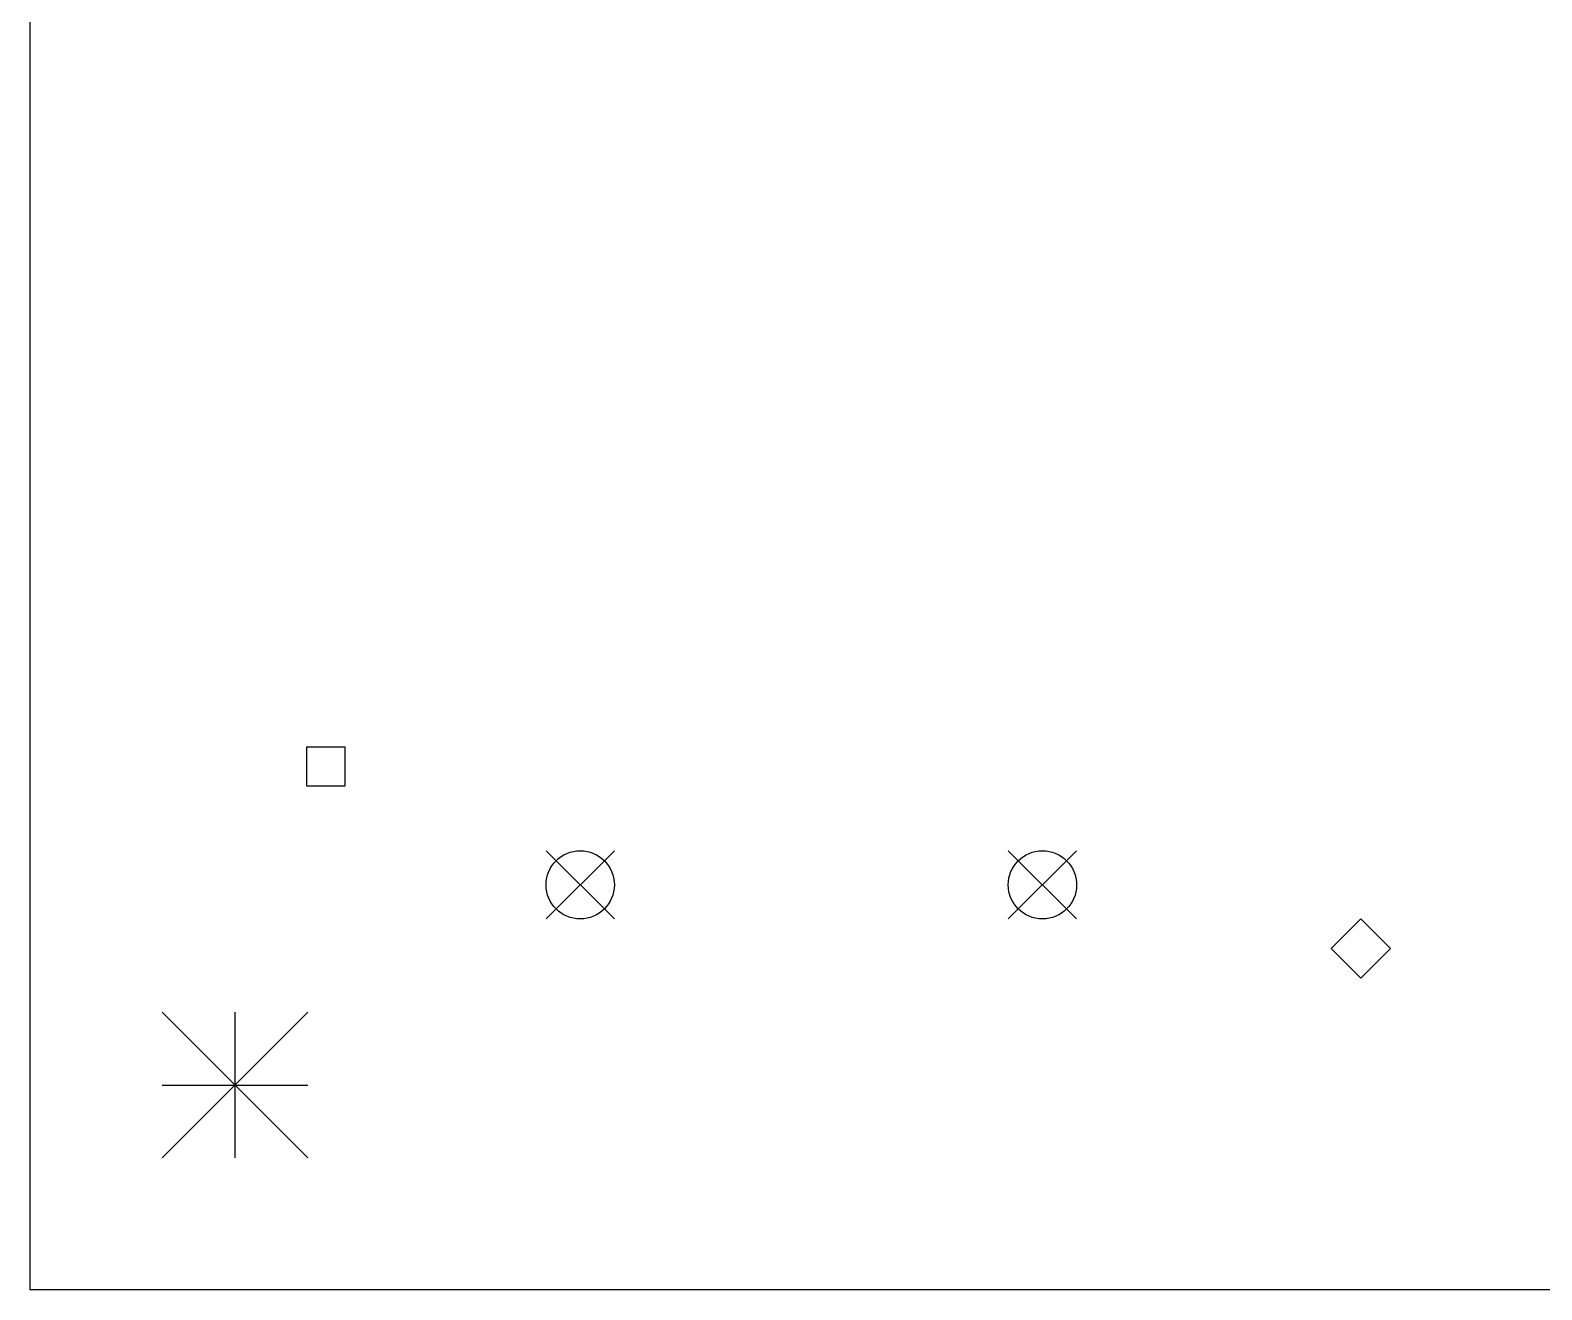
# Model space of a CAD drawing. Extents: x 34 to 104, y -124 to -22.
# Drawn here: x 36.25 to 69.48, y -100 to -72.31 of the extents above; entities that cross this region are included whole.
import ezdxf

# ---------------------------------------------------------------- set-up
doc = ezdxf.new("R2010")
doc.units = 0
doc.layers.add('BLACK', color=7, linetype='CONTINUOUS')

msp = doc.modelspace()

# ---------------------------------------------------------------- linework, layer by layer
at = {"layer": 'BLACK', "linetype": 'CONTINUOUS'}
for p, q in [((36.25, -100), (36.25, -21.75)), ((43.174268, -88.075732), (42.325732, -88.075732)), ((42.325732, -88.075732), (42.325732, -88.924268)), ((43.174268, -88.924268), (43.174268, -88.075732)), ((42.325732, -88.924268), (43.174268, -88.924268)), ((47.59, -90.35), (49.09, -91.85)), ((49.09, -90.35), (47.59, -91.85)), ((57.75, -90.35), (59.25, -91.85)), ((59.25, -90.35), (57.75, -91.85)), ((65.5, -91.85), (64.85, -92.5)), ((66.15, -92.5), (65.5, -91.85)), ((64.85, -92.5), (65.5, -93.15)), ((65.5, -93.15), (66.15, -92.5)), ((39.15, -93.9), (42.35, -97.1)), ((42.35, -93.9), (39.15, -97.1)), ((40.75, -93.9), (40.75, -97.1)), ((39.15, -95.5), (42.35, -95.5)), ((87.25, -100), (36.25, -100))]:
    msp.add_line(p, q, dxfattribs=at)
at = {"layer": 'BLACK'}
for centre in [(48.34, -91.1), (58.5, -91.1)]:
    msp.add_circle(centre, 0.75, dxfattribs=at)

doc.saveas('drawing.dxf')
